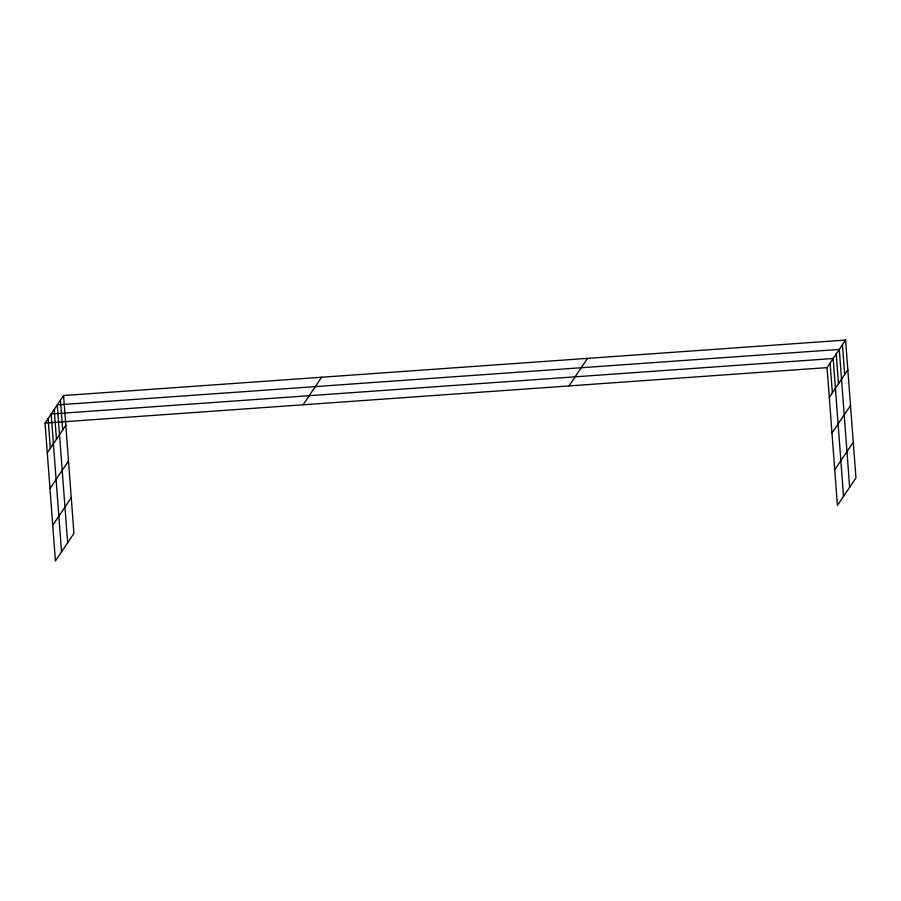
<?xml version="1.0" encoding="UTF-8"?>
<svg xmlns="http://www.w3.org/2000/svg" width="901" height="901" viewBox="0 0 901 901"><rect width="100%" height="100%" fill="white"/><g stroke="black" fill="none" stroke-linecap="round" stroke-linejoin="round"><path stroke-width="1.35" d="M63.577 395.539L73.938 533.381L55.412 560.94L45.05 423.098L63.577 395.539L845.588 340.06L855.95 477.902L837.423 505.461L827.062 367.619L845.588 340.06M47.291 452.876L65.818 425.317M49.972 488.533L68.499 460.974M52.731 525.283L71.258 497.724M303.108 404.786L321.646 377.226M568.993 385.932L587.52 358.373M829.292 397.397L847.83 369.838M831.983 433.054L850.51 405.495M834.743 469.804L853.27 442.245M45.05 423.098L827.062 367.619M842.435 344.745L844.676 374.523M849.654 487.272L839.282 349.43L57.281 404.909L67.643 542.751M836.229 353.98L838.471 383.758M843.539 496.361L833.177 358.519L51.166 414.01L61.527 551.84M830.114 363.069L832.355 392.847M60.423 400.224L62.665 430.002M54.218 409.459L56.459 439.238M48.102 418.548L50.343 448.326"/></g></svg>
